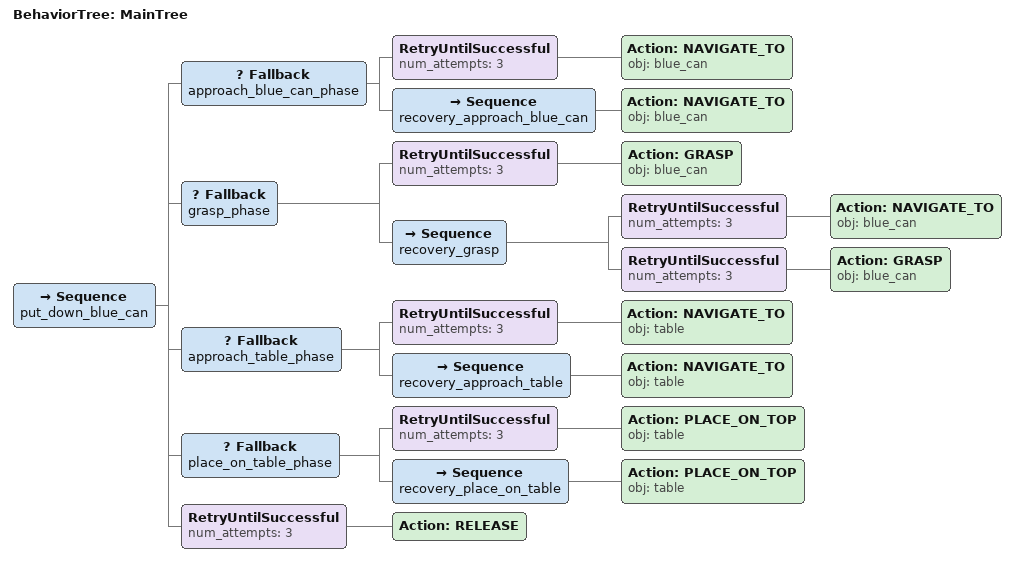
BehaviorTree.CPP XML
<root main_tree_to_execute="MainTree">
  <BehaviorTree ID="MainTree">
    <Sequence name="put_down_blue_can">
      <!-- Approach blue can -->
      <Fallback name="approach_blue_can_phase">
        <RetryUntilSuccessful num_attempts="3">
          <Action ID="NAVIGATE_TO" obj="blue_can"/>
        </RetryUntilSuccessful>
        <!-- Recovery: try again after a short wait -->
        <Sequence name="recovery_approach_blue_can">
          <Action ID="NAVIGATE_TO" obj="blue_can"/>
        </Sequence>
      </Fallback>

      <!-- Grasp with fallback and retry -->
      <Fallback name="grasp_phase">
        <RetryUntilSuccessful num_attempts="3">
          <Action ID="GRASP" obj="blue_can"/>
        </RetryUntilSuccessful>
        <Sequence name="recovery_grasp">
          <RetryUntilSuccessful num_attempts="3">
            <Action ID="NAVIGATE_TO" obj="blue_can"/>
          </RetryUntilSuccessful>
          <RetryUntilSuccessful num_attempts="3">
            <Action ID="GRASP" obj="blue_can"/>
          </RetryUntilSuccessful>
        </Sequence>
      </Fallback>

      <!-- Navigate to table with fallback and retry -->
      <Fallback name="approach_table_phase">
        <RetryUntilSuccessful num_attempts="3">
          <Action ID="NAVIGATE_TO" obj="table"/>
        </RetryUntilSuccessful>
        <Sequence name="recovery_approach_table">
          <Action ID="NAVIGATE_TO" obj="table"/>
        </Sequence>
      </Fallback>

      <!-- Place on table with fallback and retry -->
      <Fallback name="place_on_table_phase">
        <RetryUntilSuccessful num_attempts="3">
          <Action ID="PLACE_ON_TOP" obj="table"/>
        </RetryUntilSuccessful>
        <Sequence name="recovery_place_on_table">
          <Action ID="PLACE_ON_TOP" obj="table"/>
        </Sequence>
      </Fallback>

      <!-- Release with retry -->
      <RetryUntilSuccessful num_attempts="3">
        <Action ID="RELEASE"/>
      </RetryUntilSuccessful>
    </Sequence>
  </BehaviorTree>
</root>
